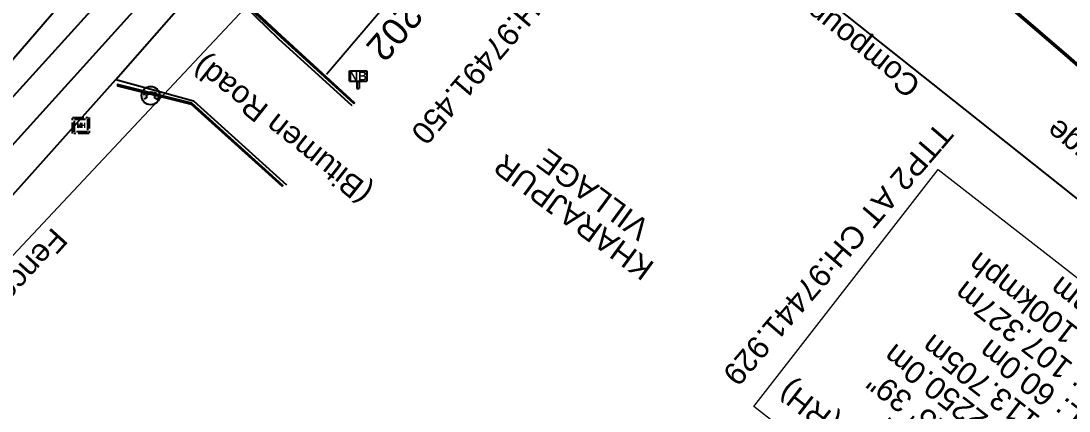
# Model space of a CAD drawing. Header units: metres. Extents: x 644418 to 1306172, y 3366650 to 6747308.
# Drawn here: x 653973 to 654091.1, y 3372854.3 to 3372898.3 of the extents above; entities that cross this region are included whole.
import ezdxf
from ezdxf.enums import TextEntityAlignment as Align

# ---------------------------------------------------------------- set-up
doc = ezdxf.new("R2010")
doc.units = ezdxf.units.M
doc.header["$MEASUREMENT"] = 0
doc.linetypes.add('PHANTOM', pattern=[2.5, 1.25, -0.25, 0.25, -0.25, 0.25, -0.25])
doc.linetypes.add('PHANTOM2', pattern=[1.25, 0.625, -0.125, 0.125, -0.125, 0.125, -0.125])
for name, color, linetype in [('C-ROAD-CNTR-N', 92, 'Continuous'), ('COMPOUND_WALL', 251, 'Continuous'), ('Manhole', 251, 'Continuous'), ('MATCH LINE', 7, 'Continuous'), ('NAME_BOARD', 251, 'Continuous'), ('PIPE_LINE_PETROLIUM', 7, 'Continuous'), ('RETAINING_WALL', 142, 'Continuous'), ('SUB_ROAD_CENTRE', 34, 'Continuous'), ('SUB_ROAD_EDGE', 34, 'Continuous'), ('TELEPHONE', 251, 'Continuous'), ('Telephone_Pole', 251, 'Continuous'), ('TOPO_TEXT', 251, 'Continuous'), ('Trolley Refuse', 10, 'Continuous'), ('Village Name', 7, 'Continuous')]:
    doc.layers.add(name, color=color, linetype=linetype)
for name, color, linetype, lineweight in [('FENCE', 251, 'F-LINE', 0), ('Prop TPTC Connecting line', 10, 'Continuous', 0), ('Proposed Curve_Details Connecting line', 10, 'Continuous', 0)]:
    doc.layers.add(name, color=color, linetype=linetype, lineweight=lineweight)
doc.styles.add('NB', font='swissbo.ttf', dxfattribs={"height": 1.5})
doc.styles.add('ROMANS', font='romans.shx')
doc.styles.get("Standard").update_dxf_attribs({"font": 'arial.ttf'})
doc.styles.add('Style-Arial', font='arial.ttf')
doc.styles.add('Vill txt', font='arial.ttf', dxfattribs={"height": 3})
doc.linetypes.add('F-LINE', pattern='A,0.6,["X",Standard,S=0.3,R=0,X=0,Y=-0.15],0.1', length=0.7)

# ---------------------------------------------------------------- blocks, each defined once
blk = doc.blocks.new('NB')
for p, q in [((-0.98, 0.82), (-0.98, 1.98)), ((-0.98, 1.98), (0.98, 1.98)), ((0.98, 1.98), (0.98, 0.82)), ((-0.98, 0.82), (0.98, 0.82)), ((-0.13, 0.82), (-0.13, 0)), ((-0.13, 0), (0.13, 0)), ((0.13, 0.82), (0.13, 0))]:
    blk.add_line(p, q)
at = {"style": 'NB', "width": 1.025371}
blk.add_text('NB', height=0.988, dxfattribs=at).set_placement((0, 1.4), align=Align.MIDDLE)
blk = doc.blocks.new('MHS')
at = {"layer": 'Manhole', "linetype": 'PHANTOM'}
for points in [[(-0.92, 0.95), (0.96, 0.95), (0.96, -0.87), (-0.92, -0.87)], [(-0.72, 0.75), (0.76, 0.75), (0.76, -0.67), (-0.72, -0.67)]]:
    blk.add_lwpolyline(points, close=True, dxfattribs=at)
at = {"layer": 'Manhole', "linetype": 'PHANTOM', "style": 'ROMANS', "width": 0.9}
blk.add_text('MH', height=0.55, dxfattribs=at).set_placement((0.03, -0.22), align=Align.CENTER)
blk = doc.blocks.new('TP')
at = {"layer": 'Telephone_Pole'}
blk.add_hatch(color=8, dxfattribs=at).paths.add_polyline_path([(0.49, 0.08, -0.516403), (0.5, 0.04, 0.157799), (0.42, -0.19, 0.257253), (0.43, -0.21), (0.7, -0.4, 0.297943), (0.73, -0.4, 0.213635), (0.94, -0.09, 0.292624), (0.86, 0.1, 0.314672), (-0.86, 0.1, 0.297888), (-0.94, -0.1, 0.205841), (-0.73, -0.4, 0.297943), (-0.7, -0.4), (-0.43, -0.21, 0.257253), (-0.42, -0.19, 0.155164), (-0.5, 0.04, -0.510878), (-0.49, 0.08, -0.167449)])
at = {"layer": 'Telephone_Pole', "color": 8}
for p, q in [((-0.7, -0.4), (-0.43, -0.21)), ((-0.44, -0.22), (-0.44, -0.22)), ((0.7, -0.4), (0.43, -0.21)), ((0.44, -0.22), (0.44, -0.22))]:
    blk.add_line(p, q, dxfattribs=at)
blk.add_circle((0, 0), 1.03, dxfattribs=at)
for centre, radius, start, end in [((0.01, -1.13), 1.5, 55.3659, 125.2353), ((-0.48, 0.05), 0.0243, 109.2181, 217.464), ((-0.82, -0.21), 0.402, 2.1844, 37.464), ((0.01, -1.34), 1.5, 71.1943, 109.2181), ((0.82, -0.21), 0.402, 141.9464, 177.8156), ((0.48, 0.06), 0.0243, 321.9464, 71.1943), ((0.75, -0.06), 0.194, 350.1231, 55.3659), ((-0.44, -0.19), 0.0258, 304.4776, 2.1844), ((0.44, -0.19), 0.0258, 177.8156, 235.5224), ((0.72, -0.38), 0.0258, 235.5224, 301.8866), ((0.49, -0.01), 0.462, 301.8866, 350.1231)]:
    blk.add_arc(centre, radius, start, end, dxfattribs=at)

msp = doc.modelspace()

# ---------------------------------------------------------------- linework, layer by layer
at = {"layer": 'C-ROAD-CNTR-N', "color": 4, "linetype": 'Continuous', "lineweight": 50, "flags": 128}
for points in [[(654091.0002, 3372894.2207), (654053.4435, 3372926.4989)], [(654092.4681, 3372892.9591), (654091.0002, 3372894.2207)]]:
    msp.add_lwpolyline(points, dxfattribs=at)
at = {"layer": 'COMPOUND_WALL', "linetype": 'Continuous'}
msp.add_lwpolyline([(654025.9381, 3372931.032), (654061.364, 3372902.596), (654079.368, 3372888.238), (654097.7077, 3372873.6808)], dxfattribs=at)
at = {"layer": 'FENCE'}
msp.add_line((653998.774, 3372900.306, 269.182), (653890.052, 3372784.489, 269.285), dxfattribs=at)
at = {"layer": 'MATCH LINE', "linetype": 'PHANTOM2', "ltscale": 15, "const_width": 0.2}
msp.add_lwpolyline([(654086.6822, 3372985.2565), (654007.4382, 3372892.2602)], dxfattribs=at)
at = {"layer": 'PIPE_LINE_PETROLIUM', "linetype": 'Continuous'}
msp.add_polyline3d([(653963.179, 3372883.694, 267.725), (654009.777, 3372937.604, 268.165)], dxfattribs=at)
at = {"layer": 'Proposed Curve_Details Connecting line'}
msp.add_lwpolyline([(654104.2655, 3372859.7838), (654083.4796, 3372833.0885), (654055.557, 3372854.83), (654076.3429, 3372881.5254)], close=True, dxfattribs=at)
at = {"layer": 'RETAINING_WALL', "linetype": 'Continuous'}
for points in [[(654010.501, 3372888.964, 267.969), (654010.601, 3372889.045, 268.002), (654002.368, 3372896.583, 267.98), (653995.811, 3372902.69, 268.014), (653995.722, 3372902.518, 267.953), (654002.227, 3372896.505, 267.945)], [(654002.419, 3372879.662, 268.122), (654002.518, 3372879.73, 268.08), (653992.247, 3372888.993, 268.032), (653983.89, 3372891.094, 267.963), (653983.87, 3372890.956, 267.967), (653992.178, 3372888.905, 268.059)]]:
    msp.add_polyline3d(points, close=True, dxfattribs=at)
at = {"layer": 'SUB_ROAD_CENTRE', "linetype": 'Continuous'}
msp.add_polyline3d([(654083.576, 3373009.852, 268.651), (654016.344, 3372931.984, 269.091), (653997.549, 3372912.543, 267.988), (653955.079, 3372865.53, 267.751), (653925.041, 3372832.32, 267.89), (653883.338, 3372786.901, 267.976)], dxfattribs=at)
at = {"layer": 'SUB_ROAD_EDGE', "linetype": 'Continuous'}
for points in [[(653994.934, 3372914.928, 267.955), (653952.581, 3372868.214, 267.668), (653922.114, 3372834.312, 267.806), (653881.392, 3372788.677, 267.897), (653856.236, 3372761.913, 268.143)], [(653861.003, 3372756.779, 268.125), (653886.084, 3372784.625, 267.959), (653928.358, 3372830.402, 267.705), (653957.919, 3372862.886, 267.618), (653983.689, 3372891.674, 267.719), (653994.301, 3372903.769, 267.72)], [(653994.311, 3372903.763, 267.722), (654001.966, 3372896.276, 267.745), (654010.279, 3372888.763, 267.789)], [(653983.695, 3372891.681, 267.72), (653992.447, 3372889.283, 267.832), (654002.91, 3372879.804, 267.881)]]:
    msp.add_polyline3d(points, dxfattribs=at)

# ---------------------------------------------------------------- block references
at = {"layer": 'Manhole', "linetype": 'Continuous'}
msp.add_blockref('MHS', (653979.743, 3372886.452, 267.553), dxfattribs=at)
at = {"layer": 'NAME_BOARD', "linetype": 'Continuous'}
msp.add_blockref('NB', (654010.984, 3372890.664, 269.046), dxfattribs=at)
at = {"layer": 'TELEPHONE', "linetype": 'Continuous'}
msp.add_blockref('TP', (653987.619, 3372889.858, 269.18), dxfattribs=at)

# ---------------------------------------------------------------- texts
at = {"layer": 'MATCH LINE', "linetype": 'Continuous'}
msp.add_text('MATCH LINE - 202', height=3, rotation=229.310481, dxfattribs=at).set_placement((654035.2514, 3372922.7698))
at = {"layer": 'Prop TPTC Connecting line', "char_height": 2.5, "attachment_point": 4, "rotation": 229.366517, "line_spacing_factor": 0.6, "style": 'Style-Arial'}
for s, insert in [('TTP1 AT CH:97491.450', (654042.1219, 3372913.3757)), ('TTP2 AT CH:97441.929', (654077.2499, 3372886.2298))]:
    msp.add_mtext(s, dxfattribs=dict(at, insert=insert))
at = {"layer": 'Proposed Curve_Details Connecting line', "insert": (654103.0424, 3372859.6833), "char_height": 2.5, "attachment_point": 7, "rotation": 142.09438, "line_spacing_factor": 0.84, "style": 'Style-Arial'}
msp.add_mtext('Curve No: 105B (RH)\\PDegree: 0.764%%D\\PDelta:  {\\fArial|b0|i0|c0|p34;4° 15\' 39"}\\PRadius: 2250.0m\\PTTL: 113.705m\\PTRL: 60.0m\\PCCL: 107.327m\\PVmax: 100kmph\\PSE: 60mm', dxfattribs=at)
at = {"layer": 'TOPO_TEXT'}
for s, rotation, p in [('Compound Wall', 141.246342, (654074.5637, 3372891.3505)), ('(Bitumen Road)', 141.498794, (654012.7667, 3372879.3097)), ('Fence', 227.907188, (653976.5939, 3372875.1405))]:
    msp.add_text(s, height=2.5, rotation=rotation, dxfattribs=at).set_placement(p)
at = {"layer": 'Trolley Refuse', "style": 'Style-Arial'}
msp.add_text('Trolley Refuge', height=2.5, rotation=139.994806, dxfattribs=at).set_placement((654107.2099, 3372872.8113))
at = {"layer": 'Village Name', "style": 'Vill txt'}
for s, p in [('KHARAJPUR', (654035.2633, 3372876.1625)), ('VILLAGE', (654037.4726, 3372878.717))]:
    msp.add_text(s, height=2.5, rotation=143.672966, dxfattribs=at).set_placement(p, align=Align.MIDDLE_CENTER)

doc.saveas('drawing.dxf')
